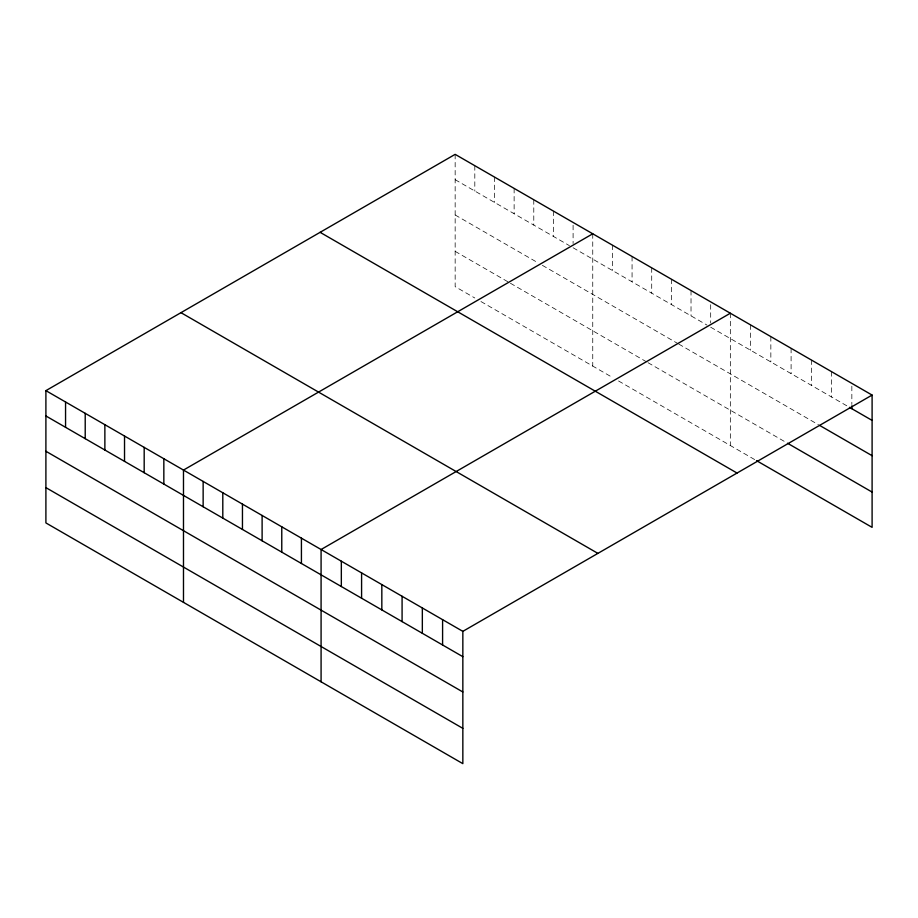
<?xml version="1.0" encoding="UTF-8"?>
<svg xmlns="http://www.w3.org/2000/svg" width="918" height="918" viewBox="0 0 918 918"><rect width="100%" height="100%" fill="white"/><g stroke="black" fill="none" stroke-linecap="round" stroke-linejoin="round"><path stroke-width="0.69" stroke-dasharray="4.59 3.44" d="M455.156 154.35L455.156 286.646L474.813 297.994M455.156 179.687L569.412 245.645M573.096 247.768L706.998 325.087M710.681 327.21L848.278 406.651M455.156 214.984L537.466 262.502M542.377 265.336L677.518 343.355M678.746 344.066L818.489 424.747M455.156 251.348L509.215 282.549M510.442 283.26L646.8 361.99M648.028 362.702L786.324 442.545M480.952 301.54L612.409 377.424M618.548 380.97L755.353 459.964M851.847 386.191L851.847 404.494M831.593 371.687L831.593 397.012M811.351 359.994L811.351 385.331M791.098 348.301L791.098 373.637M770.845 336.619L770.845 361.944M750.591 324.926L750.591 350.251M730.338 313.233L730.338 445.517M710.681 304.696L710.681 322.987M691.024 290.536L691.024 315.861M671.368 279.187L671.368 304.512M651.711 267.838L651.711 293.163M632.066 256.489L632.066 281.815M612.409 245.14L612.409 270.466M592.753 233.792L592.753 366.075M573.096 225.254L573.096 243.545M553.439 211.094L553.439 236.419M533.783 199.745L533.783 225.071M514.126 188.397L514.126 213.722M494.469 177.048L494.469 202.385M474.813 165.699L474.813 191.036"/><path stroke-width="1.38" d="M872.1 395.073L462.844 631.355L462.844 763.65L45.9 522.927L45.9 390.643L455.156 154.35L872.1 395.073L872.1 527.357L756.547 460.652M592.753 233.792L183.485 470.073L183.485 602.369M730.338 313.233L321.082 549.515L321.082 681.799M849.471 407.34L872.1 420.398M819.682 425.436L872.1 455.695M787.518 443.233L872.1 492.071M320.107 232.323L737.039 473.045M180.961 312.659L597.893 553.382M45.9 390.643L462.844 631.355M45.9 415.969L462.844 656.68M45.9 451.266L462.844 691.977M45.9 487.63L462.844 728.353M851.847 405.894L851.847 408.705M442.591 619.661L442.591 644.998M422.337 607.968L422.337 633.305M402.084 596.275L402.084 621.612M381.831 584.594L381.831 609.919M361.589 572.901L361.589 598.226M341.335 561.208L341.335 586.533M301.425 538.166L301.425 563.491M281.769 526.817L281.769 552.143M262.112 515.468L262.112 540.794M242.455 504.12L242.455 529.445M222.799 492.771L222.799 518.096M203.142 481.422L203.142 506.747M163.84 458.725L163.84 484.05M144.183 447.376L144.183 472.701M124.527 436.027L124.527 461.364M104.87 424.678L104.87 450.015M85.213 413.329L85.213 438.666M65.557 401.981L65.557 427.318"/></g></svg>
